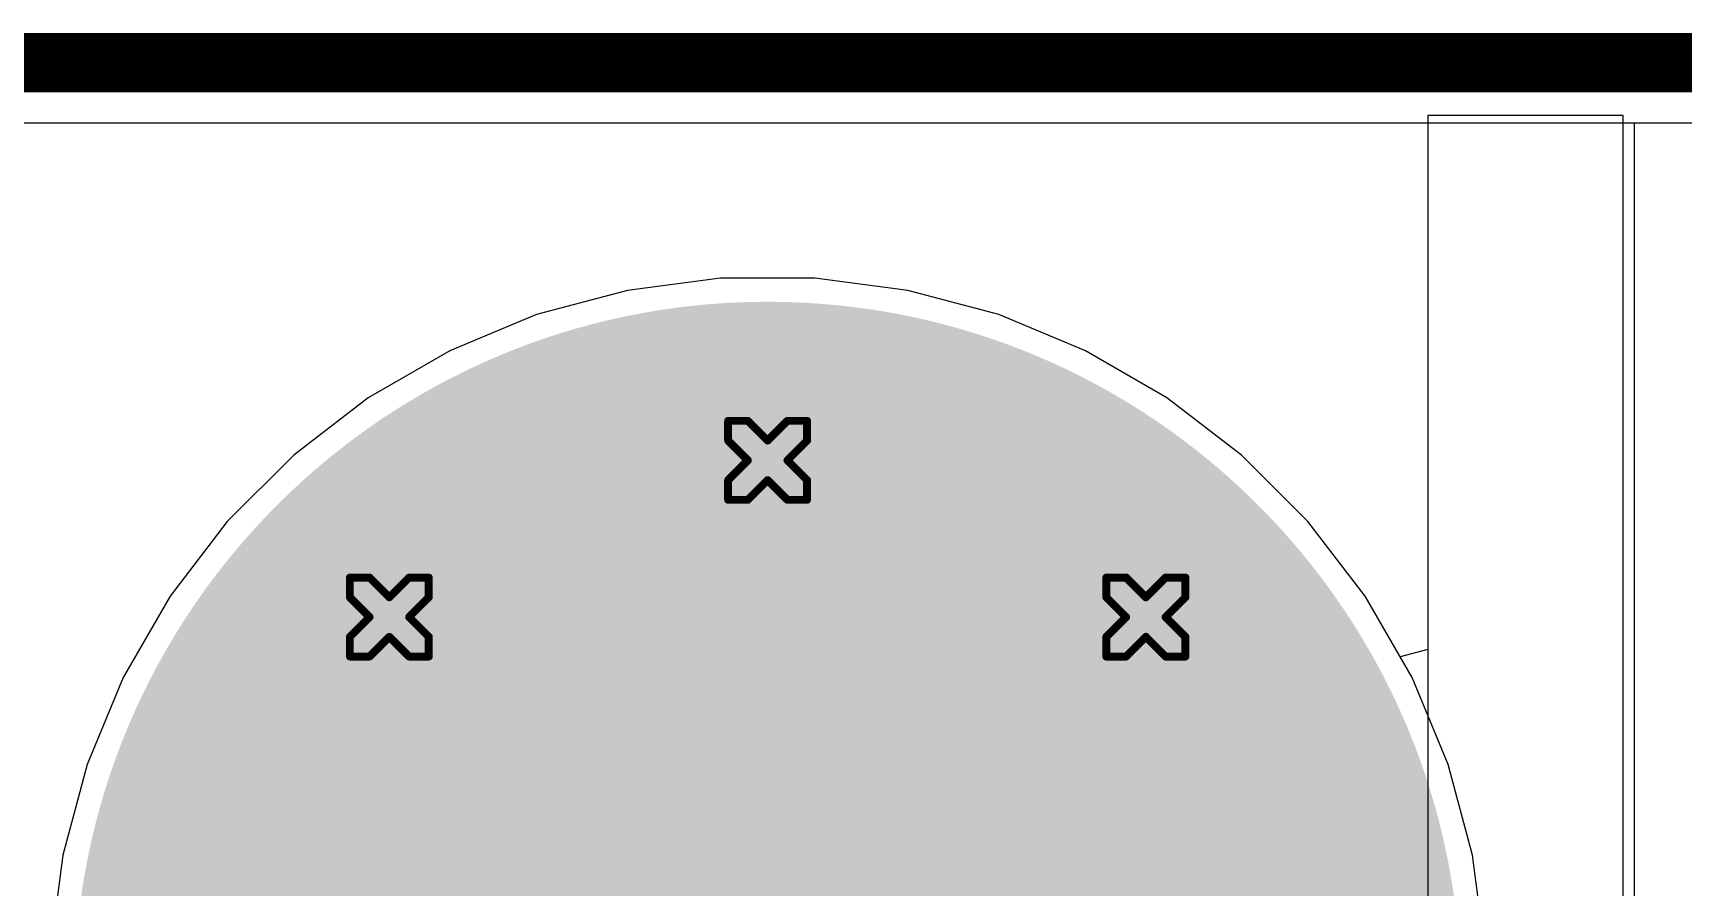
# Model space of a CAD drawing. Header units: inches. Extents: x 0 to 5379, y 0 to 5429.
# Drawn here: x 143.88 to 154.49, y 214.69 to 220.19 of the extents above; entities that cross this region are included whole.
import ezdxf

# ---------------------------------------------------------------- set-up
doc = ezdxf.new("R2010")
doc.units = ezdxf.units.IN
for name, color, linetype in [('Board Outline', 216, 'Continuous'), ('Bottom Layer', 5, 'Continuous'), ('Bottom Solder', 6, 'Continuous'), ('Drill Drawing', 1, 'Continuous'), ('GND01', 16, 'Continuous'), ('GND02', 76, 'Continuous'), ('Multi-Layer', 9, 'Continuous'), ('Pad Holes', 156, 'Continuous'), ('PWR', 156, 'Continuous'), ('SIG 01', 90, 'Continuous'), ('Top Layer', 1, 'Continuous'), ('Top Solder', 216, 'Continuous'), ('Via Holes', 16, 'Continuous')]:
    doc.layers.add(name, color=color, linetype=linetype)

msp = doc.modelspace()

# ---------------------------------------------------------------- hatches: boundary and pattern name
at = {"layer": 'Bottom Layer'}
h = msp.add_hatch(color=5, dxfattribs=at)
edge = h.paths.add_edge_path()
edge.add_arc((148.603, 214), 4.36, 0, 360)
h = msp.add_hatch(color=5, dxfattribs=at)
edge = h.paths.add_edge_path()
edge.add_arc((148.603, 217.442), 0.3, 0, 360)
h = msp.add_hatch(color=5, dxfattribs=at)
edge = h.paths.add_edge_path()
edge.add_arc((146.169, 216.434), 0.3, 0, 360)
h = msp.add_hatch(color=5, dxfattribs=at)
edge = h.paths.add_edge_path()
edge.add_arc((151.037, 216.434), 0.3, 0, 360)
at = {"layer": 'Bottom Solder'}
h = msp.add_hatch(color=6, dxfattribs=at)
edge = h.paths.add_edge_path()
edge.add_arc((148.603, 214), 4.462, 0, 360)
h = msp.add_hatch(color=6, dxfattribs=at)
edge = h.paths.add_edge_path()
edge.add_arc((148.603, 217.442), 0.402, 0, 360)
h = msp.add_hatch(color=6, dxfattribs=at)
edge = h.paths.add_edge_path()
edge.add_arc((146.169, 216.434), 0.402, 0, 360)
h = msp.add_hatch(color=6, dxfattribs=at)
edge = h.paths.add_edge_path()
edge.add_arc((151.037, 216.434), 0.402, 0, 360)
at = {"layer": 'GND01'}
h = msp.add_hatch(color=16, dxfattribs=at)
edge = h.paths.add_edge_path()
edge.add_arc((148.603, 214), 4.36, 0, 360)
h = msp.add_hatch(color=16, dxfattribs=at)
edge = h.paths.add_edge_path()
edge.add_arc((148.603, 217.442), 0.3, 0, 360)
h = msp.add_hatch(color=16, dxfattribs=at)
edge = h.paths.add_edge_path()
edge.add_arc((146.169, 216.434), 0.3, 0, 360)
h = msp.add_hatch(color=16, dxfattribs=at)
edge = h.paths.add_edge_path()
edge.add_arc((151.037, 216.434), 0.3, 0, 360)
at = {"layer": 'GND02'}
h = msp.add_hatch(color=76, dxfattribs=at)
edge = h.paths.add_edge_path()
edge.add_arc((148.603, 214), 4.36, 0, 360)
h = msp.add_hatch(color=76, dxfattribs=at)
edge = h.paths.add_edge_path()
edge.add_arc((148.603, 217.442), 0.3, 0, 360)
h = msp.add_hatch(color=76, dxfattribs=at)
edge = h.paths.add_edge_path()
edge.add_arc((146.169, 216.434), 0.3, 0, 360)
h = msp.add_hatch(color=76, dxfattribs=at)
edge = h.paths.add_edge_path()
edge.add_arc((151.037, 216.434), 0.3, 0, 360)
at = {"layer": 'Multi-Layer'}
h = msp.add_hatch(color=9, dxfattribs=at)
edge = h.paths.add_edge_path()
edge.add_arc((148.603, 214), 4.36, 0, 360)
at = {"layer": 'Pad Holes'}
h = msp.add_hatch(color=7, dxfattribs=at)
edge = h.paths.add_edge_path()
edge.add_arc((148.603, 214), 2.5, 0, 360)
at = {"layer": 'PWR'}
h = msp.add_hatch(color=156, dxfattribs=at)
edge = h.paths.add_edge_path()
edge.add_arc((148.603, 214), 4.36, 0, 360)
h = msp.add_hatch(color=156, dxfattribs=at)
edge = h.paths.add_edge_path()
edge.add_arc((148.603, 217.442), 0.3, 0, 360)
h = msp.add_hatch(color=156, dxfattribs=at)
edge = h.paths.add_edge_path()
edge.add_arc((146.169, 216.434), 0.3, 0, 360)
h = msp.add_hatch(color=156, dxfattribs=at)
edge = h.paths.add_edge_path()
edge.add_arc((151.037, 216.434), 0.3, 0, 360)
at = {"layer": 'SIG 01'}
h = msp.add_hatch(color=90, dxfattribs=at)
edge = h.paths.add_edge_path()
edge.add_arc((148.603, 214), 4.36, 0, 360)
h = msp.add_hatch(color=90, dxfattribs=at)
edge = h.paths.add_edge_path()
edge.add_arc((148.603, 217.442), 0.3, 0, 360)
h = msp.add_hatch(color=90, dxfattribs=at)
edge = h.paths.add_edge_path()
edge.add_arc((146.169, 216.434), 0.3, 0, 360)
h = msp.add_hatch(color=90, dxfattribs=at)
edge = h.paths.add_edge_path()
edge.add_arc((151.037, 216.434), 0.3, 0, 360)
at = {"layer": 'Top Layer'}
h = msp.add_hatch(color=1, dxfattribs=at)
edge = h.paths.add_edge_path()
edge.add_arc((148.603, 214), 4.36, 0, 360)
h = msp.add_hatch(color=1, dxfattribs=at)
edge = h.paths.add_edge_path()
edge.add_arc((148.603, 217.442), 0.3, 0, 360)
h = msp.add_hatch(color=1, dxfattribs=at)
edge = h.paths.add_edge_path()
edge.add_arc((146.169, 216.434), 0.3, 0, 360)
h = msp.add_hatch(color=1, dxfattribs=at)
edge = h.paths.add_edge_path()
edge.add_arc((151.037, 216.434), 0.3, 0, 360)
at = {"layer": 'Top Solder'}
h = msp.add_hatch(color=216, dxfattribs=at)
edge = h.paths.add_edge_path()
edge.add_arc((148.603, 214), 4.462, 0, 360)
h = msp.add_hatch(color=216, dxfattribs=at)
edge = h.paths.add_edge_path()
edge.add_arc((148.603, 217.442), 0.402, 0, 360)
h = msp.add_hatch(color=216, dxfattribs=at)
edge = h.paths.add_edge_path()
edge.add_arc((146.169, 216.434), 0.402, 0, 360)
h = msp.add_hatch(color=216, dxfattribs=at)
edge = h.paths.add_edge_path()
edge.add_arc((151.037, 216.434), 0.402, 0, 360)
at = {"layer": 'Via Holes'}
h = msp.add_hatch(color=7, dxfattribs=at)
edge = h.paths.add_edge_path()
edge.add_arc((148.603, 217.442), 0.15, 0, 360)
h = msp.add_hatch(color=7, dxfattribs=at)
edge = h.paths.add_edge_path()
edge.add_arc((146.169, 216.434), 0.15, 0, 360)
h = msp.add_hatch(color=7, dxfattribs=at)
edge = h.paths.add_edge_path()
edge.add_arc((151.037, 216.434), 0.15, 0, 360)

# ---------------------------------------------------------------- linework, layer by layer
at = {"layer": 'Board Outline'}
msp.add_lwpolyline([(0, 220, 0.381, 0.381, 0), (350, 220, 0.381, 0.381, 0)], format="xyseb", dxfattribs=at)
at = {"layer": 'Bottom Layer'}
for p, q in [((154.108, 219.659), (152.851, 219.659)), ((152.851, 219.659), (152.851, 154.98)), ((154.108, 156.083), (154.108, 219.659)), ((78.689, 219.612), (152.851, 219.612)), ((152.851, 219.612), (152.851, 216.226)), ((154.108, 156.083), (154.108, 219.612)), ((154.108, 219.612), (176.13, 219.612)), ((148.301, 218.614), (147.701, 218.535)), ((148.906, 218.614), (148.301, 218.614)), ((149.505, 218.535), (148.906, 218.614)), ((147.701, 218.535), (147.117, 218.379)), ((150.09, 218.379), (149.505, 218.535)), ((147.117, 218.379), (146.558, 218.147)), ((150.648, 218.147), (150.09, 218.379)), ((146.558, 218.147), (146.034, 217.845)), ((151.172, 217.845), (150.648, 218.147)), ((146.034, 217.845), (145.555, 217.476)), ((151.652, 217.476), (151.172, 217.845)), ((145.555, 217.476), (145.127, 217.049)), ((152.08, 217.049), (151.652, 217.476)), ((145.127, 217.049), (144.759, 216.569)), ((152.448, 216.569), (152.08, 217.049)), ((144.759, 216.569), (144.456, 216.045)), ((152.673, 216.179), (152.448, 216.569)), ((152.851, 216.226), (152.673, 216.179)), ((144.456, 216.045), (144.225, 215.486)), ((144.225, 215.486), (144.068, 214.902)), ((144.068, 214.902), (143.989, 214.302))]:
    msp.add_line(p, q, dxfattribs=at)
at = {"layer": 'Drill Drawing'}
for points in [[(148.349, 217.569, 0.0508, 0.0508, 0), (148.349, 217.696, 0.0508, 0.0508, 0)], [(148.349, 217.696, 0.0508, 0.0508, 0), (148.476, 217.696, 0.0508, 0.0508, 0)], [(148.476, 217.696, 0.0508, 0.0508, 0), (148.603, 217.569, 0.0508, 0.0508, 0)], [(148.603, 217.569, 0.0508, 0.0508, 0), (148.73, 217.696, 0.0508, 0.0508, 0)], [(148.73, 217.696, 0.0508, 0.0508, 0), (148.857, 217.696, 0.0508, 0.0508, 0)], [(148.857, 217.569, 0.0508, 0.0508, 0), (148.857, 217.696, 0.0508, 0.0508, 0)], [(148.349, 217.569, 0.0508, 0.0508, 0), (148.476, 217.442, 0.0508, 0.0508, 0)], [(148.73, 217.442, 0.0508, 0.0508, 0), (148.857, 217.569, 0.0508, 0.0508, 0)], [(148.349, 217.315, 0.0508, 0.0508, 0), (148.476, 217.442, 0.0508, 0.0508, 0)], [(148.73, 217.442, 0.0508, 0.0508, 0), (148.857, 217.315, 0.0508, 0.0508, 0)], [(148.349, 217.188, 0.0508, 0.0508, 0), (148.349, 217.315, 0.0508, 0.0508, 0)], [(148.476, 217.188, 0.0508, 0.0508, 0), (148.603, 217.315, 0.0508, 0.0508, 0)], [(148.603, 217.315, 0.0508, 0.0508, 0), (148.73, 217.188, 0.0508, 0.0508, 0)], [(148.857, 217.188, 0.0508, 0.0508, 0), (148.857, 217.315, 0.0508, 0.0508, 0)], [(148.349, 217.188, 0.0508, 0.0508, 0), (148.476, 217.188, 0.0508, 0.0508, 0)], [(148.73, 217.188, 0.0508, 0.0508, 0), (148.857, 217.188, 0.0508, 0.0508, 0)], [(145.915, 216.561, 0.0508, 0.0508, 0), (145.915, 216.688, 0.0508, 0.0508, 0)], [(145.915, 216.688, 0.0508, 0.0508, 0), (146.042, 216.688, 0.0508, 0.0508, 0)], [(146.042, 216.688, 0.0508, 0.0508, 0), (146.169, 216.561, 0.0508, 0.0508, 0)], [(146.169, 216.561, 0.0508, 0.0508, 0), (146.296, 216.688, 0.0508, 0.0508, 0)], [(146.296, 216.688, 0.0508, 0.0508, 0), (146.423, 216.688, 0.0508, 0.0508, 0)], [(146.423, 216.561, 0.0508, 0.0508, 0), (146.423, 216.688, 0.0508, 0.0508, 0)], [(150.783, 216.561, 0.0508, 0.0508, 0), (150.783, 216.688, 0.0508, 0.0508, 0)], [(150.783, 216.688, 0.0508, 0.0508, 0), (150.91, 216.688, 0.0508, 0.0508, 0)], [(150.91, 216.688, 0.0508, 0.0508, 0), (151.037, 216.561, 0.0508, 0.0508, 0)], [(151.037, 216.561, 0.0508, 0.0508, 0), (151.164, 216.688, 0.0508, 0.0508, 0)], [(151.164, 216.688, 0.0508, 0.0508, 0), (151.291, 216.688, 0.0508, 0.0508, 0)], [(151.291, 216.561, 0.0508, 0.0508, 0), (151.291, 216.688, 0.0508, 0.0508, 0)], [(145.915, 216.561, 0.0508, 0.0508, 0), (146.042, 216.434, 0.0508, 0.0508, 0)], [(146.296, 216.434, 0.0508, 0.0508, 0), (146.423, 216.561, 0.0508, 0.0508, 0)], [(150.783, 216.561, 0.0508, 0.0508, 0), (150.91, 216.434, 0.0508, 0.0508, 0)], [(151.164, 216.434, 0.0508, 0.0508, 0), (151.291, 216.561, 0.0508, 0.0508, 0)], [(145.915, 216.307, 0.0508, 0.0508, 0), (146.042, 216.434, 0.0508, 0.0508, 0)], [(146.296, 216.434, 0.0508, 0.0508, 0), (146.423, 216.307, 0.0508, 0.0508, 0)], [(150.783, 216.307, 0.0508, 0.0508, 0), (150.91, 216.434, 0.0508, 0.0508, 0)], [(151.164, 216.434, 0.0508, 0.0508, 0), (151.291, 216.307, 0.0508, 0.0508, 0)], [(145.915, 216.18, 0.0508, 0.0508, 0), (145.915, 216.307, 0.0508, 0.0508, 0)], [(146.042, 216.18, 0.0508, 0.0508, 0), (146.169, 216.307, 0.0508, 0.0508, 0)], [(146.169, 216.307, 0.0508, 0.0508, 0), (146.296, 216.18, 0.0508, 0.0508, 0)], [(146.423, 216.18, 0.0508, 0.0508, 0), (146.423, 216.307, 0.0508, 0.0508, 0)], [(150.783, 216.18, 0.0508, 0.0508, 0), (150.783, 216.307, 0.0508, 0.0508, 0)], [(150.91, 216.18, 0.0508, 0.0508, 0), (151.037, 216.307, 0.0508, 0.0508, 0)], [(151.037, 216.307, 0.0508, 0.0508, 0), (151.164, 216.18, 0.0508, 0.0508, 0)], [(151.291, 216.18, 0.0508, 0.0508, 0), (151.291, 216.307, 0.0508, 0.0508, 0)], [(145.915, 216.18, 0.0508, 0.0508, 0), (146.042, 216.18, 0.0508, 0.0508, 0)], [(146.296, 216.18, 0.0508, 0.0508, 0), (146.423, 216.18, 0.0508, 0.0508, 0)], [(150.783, 216.18, 0.0508, 0.0508, 0), (150.91, 216.18, 0.0508, 0.0508, 0)], [(151.164, 216.18, 0.0508, 0.0508, 0), (151.291, 216.18, 0.0508, 0.0508, 0)]]:
    msp.add_lwpolyline(points, format="xyseb", dxfattribs=at)
for points in [[(148.337, 217.696, 0.0254, 0.0254, 1), (148.362, 217.696, 0.0254, 0.0254, 1)], [(148.337, 217.696, 0.0254, 0.0254, 1), (148.362, 217.696, 0.0254, 0.0254, 1)], [(148.464, 217.696, 0.0254, 0.0254, 1), (148.489, 217.696, 0.0254, 0.0254, 1)], [(148.464, 217.696, 0.0254, 0.0254, 1), (148.489, 217.696, 0.0254, 0.0254, 1)], [(148.718, 217.696, 0.0254, 0.0254, 1), (148.743, 217.696, 0.0254, 0.0254, 1)], [(148.718, 217.696, 0.0254, 0.0254, 1), (148.743, 217.696, 0.0254, 0.0254, 1)], [(148.845, 217.696, 0.0254, 0.0254, 1), (148.87, 217.696, 0.0254, 0.0254, 1)], [(148.845, 217.696, 0.0254, 0.0254, 1), (148.87, 217.696, 0.0254, 0.0254, 1)], [(148.337, 217.569, 0.0254, 0.0254, 1), (148.362, 217.569, 0.0254, 0.0254, 1)], [(148.337, 217.569, 0.0254, 0.0254, 1), (148.362, 217.569, 0.0254, 0.0254, 1)], [(148.591, 217.569, 0.0254, 0.0254, 1), (148.616, 217.569, 0.0254, 0.0254, 1)], [(148.591, 217.569, 0.0254, 0.0254, 1), (148.616, 217.569, 0.0254, 0.0254, 1)], [(148.845, 217.569, 0.0254, 0.0254, 1), (148.87, 217.569, 0.0254, 0.0254, 1)], [(148.845, 217.569, 0.0254, 0.0254, 1), (148.87, 217.569, 0.0254, 0.0254, 1)], [(148.464, 217.442, 0.0254, 0.0254, 1), (148.489, 217.442, 0.0254, 0.0254, 1)], [(148.464, 217.442, 0.0254, 0.0254, 1), (148.489, 217.442, 0.0254, 0.0254, 1)], [(148.718, 217.442, 0.0254, 0.0254, 1), (148.743, 217.442, 0.0254, 0.0254, 1)], [(148.718, 217.442, 0.0254, 0.0254, 1), (148.743, 217.442, 0.0254, 0.0254, 1)], [(148.337, 217.315, 0.0254, 0.0254, 1), (148.362, 217.315, 0.0254, 0.0254, 1)], [(148.337, 217.315, 0.0254, 0.0254, 1), (148.362, 217.315, 0.0254, 0.0254, 1)], [(148.591, 217.315, 0.0254, 0.0254, 1), (148.616, 217.315, 0.0254, 0.0254, 1)], [(148.591, 217.315, 0.0254, 0.0254, 1), (148.616, 217.315, 0.0254, 0.0254, 1)], [(148.845, 217.315, 0.0254, 0.0254, 1), (148.87, 217.315, 0.0254, 0.0254, 1)], [(148.845, 217.315, 0.0254, 0.0254, 1), (148.87, 217.315, 0.0254, 0.0254, 1)], [(148.337, 217.188, 0.0254, 0.0254, 1), (148.362, 217.188, 0.0254, 0.0254, 1)], [(148.337, 217.188, 0.0254, 0.0254, 1), (148.362, 217.188, 0.0254, 0.0254, 1)], [(148.464, 217.188, 0.0254, 0.0254, 1), (148.489, 217.188, 0.0254, 0.0254, 1)], [(148.464, 217.188, 0.0254, 0.0254, 1), (148.489, 217.188, 0.0254, 0.0254, 1)], [(148.718, 217.188, 0.0254, 0.0254, 1), (148.743, 217.188, 0.0254, 0.0254, 1)], [(148.718, 217.188, 0.0254, 0.0254, 1), (148.743, 217.188, 0.0254, 0.0254, 1)], [(148.845, 217.188, 0.0254, 0.0254, 1), (148.87, 217.188, 0.0254, 0.0254, 1)], [(148.845, 217.188, 0.0254, 0.0254, 1), (148.87, 217.188, 0.0254, 0.0254, 1)], [(145.903, 216.688, 0.0254, 0.0254, 1), (145.928, 216.688, 0.0254, 0.0254, 1)], [(145.903, 216.688, 0.0254, 0.0254, 1), (145.928, 216.688, 0.0254, 0.0254, 1)], [(146.03, 216.688, 0.0254, 0.0254, 1), (146.055, 216.688, 0.0254, 0.0254, 1)], [(146.03, 216.688, 0.0254, 0.0254, 1), (146.055, 216.688, 0.0254, 0.0254, 1)], [(146.284, 216.688, 0.0254, 0.0254, 1), (146.309, 216.688, 0.0254, 0.0254, 1)], [(146.284, 216.688, 0.0254, 0.0254, 1), (146.309, 216.688, 0.0254, 0.0254, 1)], [(146.411, 216.688, 0.0254, 0.0254, 1), (146.436, 216.688, 0.0254, 0.0254, 1)], [(146.411, 216.688, 0.0254, 0.0254, 1), (146.436, 216.688, 0.0254, 0.0254, 1)], [(150.77, 216.688, 0.0254, 0.0254, 1), (150.796, 216.688, 0.0254, 0.0254, 1)], [(150.77, 216.688, 0.0254, 0.0254, 1), (150.796, 216.688, 0.0254, 0.0254, 1)], [(150.897, 216.688, 0.0254, 0.0254, 1), (150.923, 216.688, 0.0254, 0.0254, 1)], [(150.897, 216.688, 0.0254, 0.0254, 1), (150.923, 216.688, 0.0254, 0.0254, 1)], [(151.151, 216.688, 0.0254, 0.0254, 1), (151.177, 216.688, 0.0254, 0.0254, 1)], [(151.151, 216.688, 0.0254, 0.0254, 1), (151.177, 216.688, 0.0254, 0.0254, 1)], [(151.278, 216.688, 0.0254, 0.0254, 1), (151.304, 216.688, 0.0254, 0.0254, 1)], [(151.278, 216.688, 0.0254, 0.0254, 1), (151.304, 216.688, 0.0254, 0.0254, 1)], [(145.903, 216.561, 0.0254, 0.0254, 1), (145.928, 216.561, 0.0254, 0.0254, 1)], [(145.903, 216.561, 0.0254, 0.0254, 1), (145.928, 216.561, 0.0254, 0.0254, 1)], [(146.157, 216.561, 0.0254, 0.0254, 1), (146.182, 216.561, 0.0254, 0.0254, 1)], [(146.157, 216.561, 0.0254, 0.0254, 1), (146.182, 216.561, 0.0254, 0.0254, 1)], [(146.411, 216.561, 0.0254, 0.0254, 1), (146.436, 216.561, 0.0254, 0.0254, 1)], [(146.411, 216.561, 0.0254, 0.0254, 1), (146.436, 216.561, 0.0254, 0.0254, 1)], [(150.77, 216.561, 0.0254, 0.0254, 1), (150.796, 216.561, 0.0254, 0.0254, 1)], [(150.77, 216.561, 0.0254, 0.0254, 1), (150.796, 216.561, 0.0254, 0.0254, 1)], [(151.024, 216.561, 0.0254, 0.0254, 1), (151.05, 216.561, 0.0254, 0.0254, 1)], [(151.024, 216.561, 0.0254, 0.0254, 1), (151.05, 216.561, 0.0254, 0.0254, 1)], [(151.278, 216.561, 0.0254, 0.0254, 1), (151.304, 216.561, 0.0254, 0.0254, 1)], [(151.278, 216.561, 0.0254, 0.0254, 1), (151.304, 216.561, 0.0254, 0.0254, 1)], [(146.03, 216.434, 0.0254, 0.0254, 1), (146.055, 216.434, 0.0254, 0.0254, 1)], [(146.03, 216.434, 0.0254, 0.0254, 1), (146.055, 216.434, 0.0254, 0.0254, 1)], [(146.284, 216.434, 0.0254, 0.0254, 1), (146.309, 216.434, 0.0254, 0.0254, 1)], [(146.284, 216.434, 0.0254, 0.0254, 1), (146.309, 216.434, 0.0254, 0.0254, 1)], [(150.897, 216.434, 0.0254, 0.0254, 1), (150.923, 216.434, 0.0254, 0.0254, 1)], [(150.897, 216.434, 0.0254, 0.0254, 1), (150.923, 216.434, 0.0254, 0.0254, 1)], [(151.151, 216.434, 0.0254, 0.0254, 1), (151.177, 216.434, 0.0254, 0.0254, 1)], [(151.151, 216.434, 0.0254, 0.0254, 1), (151.177, 216.434, 0.0254, 0.0254, 1)], [(145.903, 216.307, 0.0254, 0.0254, 1), (145.928, 216.307, 0.0254, 0.0254, 1)], [(145.903, 216.307, 0.0254, 0.0254, 1), (145.928, 216.307, 0.0254, 0.0254, 1)], [(146.157, 216.307, 0.0254, 0.0254, 1), (146.182, 216.307, 0.0254, 0.0254, 1)], [(146.157, 216.307, 0.0254, 0.0254, 1), (146.182, 216.307, 0.0254, 0.0254, 1)], [(146.411, 216.307, 0.0254, 0.0254, 1), (146.436, 216.307, 0.0254, 0.0254, 1)], [(146.411, 216.307, 0.0254, 0.0254, 1), (146.436, 216.307, 0.0254, 0.0254, 1)], [(150.77, 216.307, 0.0254, 0.0254, 1), (150.796, 216.307, 0.0254, 0.0254, 1)], [(150.77, 216.307, 0.0254, 0.0254, 1), (150.796, 216.307, 0.0254, 0.0254, 1)], [(151.024, 216.307, 0.0254, 0.0254, 1), (151.05, 216.307, 0.0254, 0.0254, 1)], [(151.024, 216.307, 0.0254, 0.0254, 1), (151.05, 216.307, 0.0254, 0.0254, 1)], [(151.278, 216.307, 0.0254, 0.0254, 1), (151.304, 216.307, 0.0254, 0.0254, 1)], [(151.278, 216.307, 0.0254, 0.0254, 1), (151.304, 216.307, 0.0254, 0.0254, 1)], [(145.903, 216.18, 0.0254, 0.0254, 1), (145.928, 216.18, 0.0254, 0.0254, 1)], [(145.903, 216.18, 0.0254, 0.0254, 1), (145.928, 216.18, 0.0254, 0.0254, 1)], [(146.03, 216.18, 0.0254, 0.0254, 1), (146.055, 216.18, 0.0254, 0.0254, 1)], [(146.03, 216.18, 0.0254, 0.0254, 1), (146.055, 216.18, 0.0254, 0.0254, 1)], [(146.284, 216.18, 0.0254, 0.0254, 1), (146.309, 216.18, 0.0254, 0.0254, 1)], [(146.284, 216.18, 0.0254, 0.0254, 1), (146.309, 216.18, 0.0254, 0.0254, 1)], [(146.411, 216.18, 0.0254, 0.0254, 1), (146.436, 216.18, 0.0254, 0.0254, 1)], [(146.411, 216.18, 0.0254, 0.0254, 1), (146.436, 216.18, 0.0254, 0.0254, 1)], [(150.77, 216.18, 0.0254, 0.0254, 1), (150.796, 216.18, 0.0254, 0.0254, 1)], [(150.77, 216.18, 0.0254, 0.0254, 1), (150.796, 216.18, 0.0254, 0.0254, 1)], [(150.897, 216.18, 0.0254, 0.0254, 1), (150.923, 216.18, 0.0254, 0.0254, 1)], [(150.897, 216.18, 0.0254, 0.0254, 1), (150.923, 216.18, 0.0254, 0.0254, 1)], [(151.151, 216.18, 0.0254, 0.0254, 1), (151.177, 216.18, 0.0254, 0.0254, 1)], [(151.151, 216.18, 0.0254, 0.0254, 1), (151.177, 216.18, 0.0254, 0.0254, 1)], [(151.278, 216.18, 0.0254, 0.0254, 1), (151.304, 216.18, 0.0254, 0.0254, 1)], [(151.278, 216.18, 0.0254, 0.0254, 1), (151.304, 216.18, 0.0254, 0.0254, 1)]]:
    msp.add_lwpolyline(points, format="xyseb", close=True, dxfattribs=at)
at = {"layer": 'GND01'}
for p, q in [((68.334, 219.612), (191.706, 219.612)), ((148.301, 218.614), (147.701, 218.535)), ((148.906, 218.614), (148.301, 218.614)), ((149.505, 218.535), (148.906, 218.614)), ((147.701, 218.535), (147.117, 218.379)), ((150.09, 218.379), (149.505, 218.535)), ((147.117, 218.379), (146.558, 218.147)), ((150.648, 218.147), (150.09, 218.379)), ((146.558, 218.147), (146.034, 217.845)), ((151.172, 217.845), (150.648, 218.147)), ((146.034, 217.845), (145.555, 217.476)), ((151.652, 217.476), (151.172, 217.845)), ((145.555, 217.476), (145.127, 217.049)), ((152.08, 217.049), (151.652, 217.476)), ((145.127, 217.049), (144.759, 216.569)), ((152.448, 216.569), (152.08, 217.049)), ((144.759, 216.569), (144.456, 216.045)), ((152.75, 216.045), (152.448, 216.569)), ((144.456, 216.045), (144.225, 215.486)), ((152.982, 215.486), (152.75, 216.045)), ((144.225, 215.486), (144.068, 214.902)), ((153.138, 214.902), (152.982, 215.486)), ((144.068, 214.902), (143.989, 214.302)), ((153.217, 214.302), (153.138, 214.902))]:
    msp.add_line(p, q, dxfattribs=at)
at = {"layer": 'GND02'}
for p, q in [((68.334, 219.612), (191.706, 219.612)), ((148.301, 218.614), (147.701, 218.535)), ((148.906, 218.614), (148.301, 218.614)), ((149.505, 218.535), (148.906, 218.614)), ((147.701, 218.535), (147.117, 218.379)), ((150.09, 218.379), (149.505, 218.535)), ((147.117, 218.379), (146.558, 218.147)), ((150.648, 218.147), (150.09, 218.379)), ((146.558, 218.147), (146.034, 217.845)), ((151.172, 217.845), (150.648, 218.147)), ((146.034, 217.845), (145.555, 217.476)), ((151.652, 217.476), (151.172, 217.845)), ((145.555, 217.476), (145.127, 217.049)), ((152.08, 217.049), (151.652, 217.476)), ((145.127, 217.049), (144.759, 216.569)), ((152.448, 216.569), (152.08, 217.049)), ((144.759, 216.569), (144.456, 216.045)), ((152.75, 216.045), (152.448, 216.569)), ((144.456, 216.045), (144.225, 215.486)), ((152.982, 215.486), (152.75, 216.045)), ((144.225, 215.486), (144.068, 214.902)), ((153.138, 214.902), (152.982, 215.486)), ((144.068, 214.902), (143.989, 214.302)), ((153.217, 214.302), (153.138, 214.902))]:
    msp.add_line(p, q, dxfattribs=at)
at = {"layer": 'PWR'}
for p, q in [((68.334, 219.612), (191.706, 219.612)), ((148.301, 218.614), (147.701, 218.535)), ((148.906, 218.614), (148.301, 218.614)), ((149.505, 218.535), (148.906, 218.614)), ((147.701, 218.535), (147.117, 218.379)), ((150.09, 218.379), (149.505, 218.535)), ((147.117, 218.379), (146.558, 218.147)), ((150.648, 218.147), (150.09, 218.379)), ((146.558, 218.147), (146.034, 217.845)), ((151.172, 217.845), (150.648, 218.147)), ((146.034, 217.845), (145.555, 217.476)), ((151.652, 217.476), (151.172, 217.845)), ((145.555, 217.476), (145.127, 217.049)), ((152.08, 217.049), (151.652, 217.476)), ((145.127, 217.049), (144.759, 216.569)), ((152.448, 216.569), (152.08, 217.049)), ((144.759, 216.569), (144.456, 216.045)), ((152.75, 216.045), (152.448, 216.569)), ((144.456, 216.045), (144.225, 215.486)), ((152.982, 215.486), (152.75, 216.045)), ((144.225, 215.486), (144.068, 214.902)), ((153.138, 214.902), (152.982, 215.486)), ((144.068, 214.902), (143.989, 214.302)), ((153.217, 214.302), (153.138, 214.902))]:
    msp.add_line(p, q, dxfattribs=at)
at = {"layer": 'SIG 01'}
msp.add_line((68.391, 219.612), (191.649, 219.612), dxfattribs=at)
at = {"layer": 'Top Layer'}
for p, q in [((119.99, 219.612), (154.179, 219.612)), ((154.179, 219.612), (154.179, 213.117)), ((148.301, 218.614), (147.701, 218.535)), ((148.906, 218.614), (148.301, 218.614)), ((149.505, 218.535), (148.906, 218.614)), ((147.701, 218.535), (147.117, 218.379)), ((150.09, 218.379), (149.505, 218.535)), ((147.117, 218.379), (146.558, 218.147)), ((150.648, 218.147), (150.09, 218.379)), ((146.558, 218.147), (146.034, 217.845)), ((151.172, 217.845), (150.648, 218.147)), ((146.034, 217.845), (145.555, 217.476)), ((151.652, 217.476), (151.172, 217.845)), ((145.555, 217.476), (145.127, 217.049)), ((152.08, 217.049), (151.652, 217.476)), ((145.127, 217.049), (144.759, 216.569)), ((152.448, 216.569), (152.08, 217.049)), ((144.759, 216.569), (144.456, 216.045)), ((152.75, 216.045), (152.448, 216.569)), ((144.456, 216.045), (144.225, 215.486)), ((152.982, 215.486), (152.75, 216.045)), ((144.225, 215.486), (144.068, 214.902)), ((153.138, 214.902), (152.982, 215.486)), ((144.068, 214.902), (143.989, 214.302)), ((153.217, 214.302), (153.138, 214.902))]:
    msp.add_line(p, q, dxfattribs=at)

doc.saveas('drawing.dxf')
